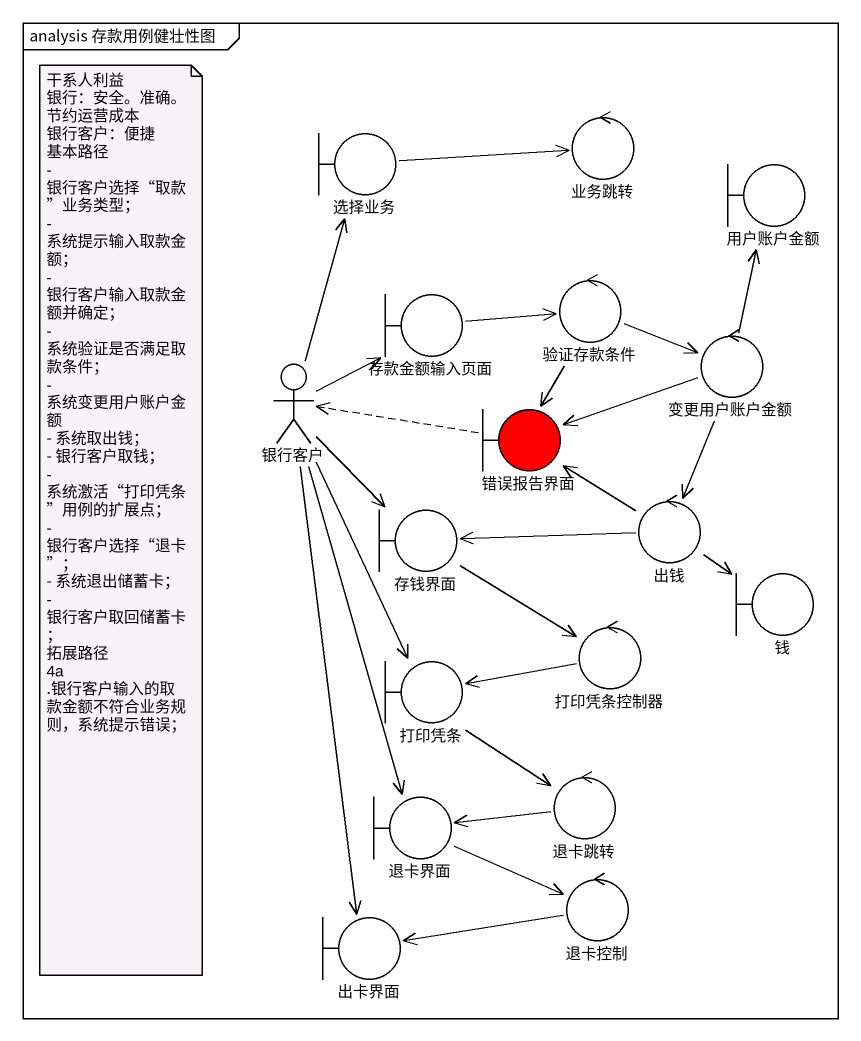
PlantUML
@startuml
mainframe analysis 存款用例健壮性图
boundary 选择业务
control 业务跳转
boundary 用户账户金额
boundary 存款金额输入页面
control 验证存款条件
control 变更用户账户金额
actor 银行客户
boundary 错误报告界面 #FF0000
boundary 存钱界面
control 出钱
boundary 钱
boundary 打印凭条
control 打印凭条控制器
control 退卡跳转
boundary 退卡界面
control 退卡控制
boundary 出卡界面
选择业务 -right-> 业务跳转
存款金额输入页面 -right-> 验证存款条件
验证存款条件 -right-> 变更用户账户金额
验证存款条件 --> 错误报告界面
变更用户账户金额 -up-> 用户账户金额
变更用户账户金额 -left-> 错误报告界面
变更用户账户金额 --> 出钱
银行客户 -up-> 选择业务
银行客户 -up-> 存款金额输入页面
银行客户 --> 存钱界面
银行客户 --> 打印凭条
银行客户 --> 退卡界面
银行客户 --> 出卡界面
错误报告界面 .left.> 银行客户
存钱界面 --> 打印凭条控制器
出钱 -up-> 错误报告界面
出钱 -left-> 存钱界面
出钱 --> 钱
打印凭条 --> 退卡跳转
打印凭条控制器 -left-> 打印凭条
退卡跳转 -left-> 退卡界面
退卡界面 -right-> 退卡控制
退卡控制 -left-> 出卡界面
note as N1
  干系人利益
  银行：安全。准确。节约运营成本
  银行客户：便捷
  基本路径
  - 银行客户选择“取款”业务类型；
  - 系统提示输入取款金额；
  - 银行客户输入取款金额并确定；
  - 系统验证是否满足取款条件；
  - 系统变更用户账户金额
  - 系统取出钱；
  - 银行客户取钱；
  - 系统激活“打印凭条”用例的扩展点；
  - 银行客户选择“退卡”；
  - 系统退出储蓄卡；
  - 银行客户取回储蓄卡；
  拓展路径
  4a .银行客户输入的取款金额不符合业务规则，系统提示错误；
end note
@enduml
